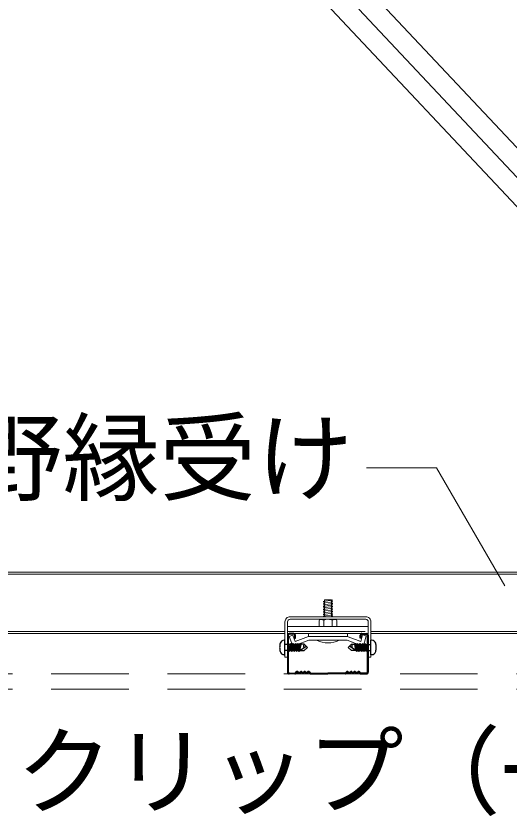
# Model space of a CAD drawing. Units: millimetres, scale not verified. Extents: x -7800 to 7800, y -5387 to 5300.
# Drawn here: x -6692.4 to -6387.1, y -203.7 to 291.6 of the extents above; entities that cross this region are included whole.
import ezdxf
from ezdxf.enums import TextEntityAlignment as Align

# ---------------------------------------------------------------- set-up
doc = ezdxf.new("R2010")
doc.units = ezdxf.units.MM
doc.header["$LTSCALE"] = 40
for name, pattern in [('CHAIN1', [8, 5, -1, 1, -1]), ('DASHED1', [1.8, 1.2, -0.6]), ('DASHED2', [3, 2, -1])]:
    doc.linetypes.add(name, pattern=pattern)
for name, color, linetype, lineweight in [('7-0_中心線', 4, 'CHAIN1', 9), ('7-2_野縁受け', 3, 'Continuous', 18), ('7-3_野縁', 2, 'Continuous', 25), ('7-4_ブレース・補強材', 4, 'Continuous', 9), ('7-6_文字・矢印', 7, 'Continuous', 18), ('7-A_クリップ', 7, 'Continuous', 18), ('7-B_補強金具・金具・その他', 3, 'Continuous', 18), ('7-C_ビス・アンカーボルト・強調図形', 2, 'Continuous', 25), ('7-D_パネル', 4, 'Continuous', 9)]:
    doc.layers.add(name, color=color, linetype=linetype, lineweight=lineweight)
doc.styles.add('ＭＳ ゴシック', font='')
doc.styles.get('ＭＳ ゴシック').set_extended_font_data('MS Gothic')

msp = doc.modelspace()

# ---------------------------------------------------------------- linework, layer by layer
at = {"layer": '7-0_中心線'}
msp.add_line((-6918.42, 762.16), (-6105.03, -103.11), dxfattribs=at)
at = {"layer": '7-2_野縁受け'}
for p, q in [((-6941.9, -52.72), (-6071.9, -52.72)), ((-6941.9, -53.92), (-6071.9, -53.92)), ((-6774.25, -89.52), (-6525.86, -89.52)), ((-6774.25, -90.72), (-6525.86, -90.72)), ((-6472.65, -89.52), (-6225.86, -89.52)), ((-6472.65, -90.72), (-6225.86, -90.72))]:
    msp.add_line(p, q, dxfattribs=at)
at = {"layer": '7-2_野縁受け', "linetype": 'DASHED1'}
for p, q in [((-6524.22, -89.52), (-6474.25, -89.52)), ((-6524.22, -90.72), (-6474.25, -90.72))]:
    msp.add_line(p, q, dxfattribs=at)
at = {"layer": '7-3_野縁'}
for p, q in [((-6524.26, -91.72), (-6524.25, -114.68)), ((-6523.75, -114.7), (-6523.76, -91.72)), ((-6520.26, -90.72), (-6523.26, -90.72)), ((-6520.26, -91.22), (-6523.26, -91.22)), ((-6519.76, -93.72), (-6519.76, -91.72)), ((-6519.76, -93.72), (-6519.26, -93.72)), ((-6519.26, -93.72), (-6519.26, -91.72)), ((-6479.25, -93.72), (-6479.25, -91.72)), ((-6478.75, -93.72), (-6479.25, -93.72)), ((-6478.75, -93.72), (-6478.75, -91.72)), ((-6478.25, -90.72), (-6475.25, -90.72)), ((-6478.25, -91.22), (-6475.25, -91.22)), ((-6474.75, -114.7), (-6474.75, -91.72)), ((-6474.25, -91.72), (-6474.25, -114.68)), ((-6523.26, -115.22), (-6519.67, -115.22)), ((-6523.26, -115.22), (-6519.67, -115.22)), ((-6519.67, -115.72), (-6523.26, -115.72)), ((-6519.67, -115.72), (-6523.26, -115.72)), ((-6519.32, -115.08), (-6518.61, -114.37)), ((-6518.61, -114.37), (-6519.32, -115.08)), ((-6518.26, -114.72), (-6518.96, -115.43)), ((-6518.26, -114.72), (-6518.96, -115.43)), ((-6511.26, -114.72), (-6510.55, -115.43)), ((-6510.9, -114.37), (-6510.19, -115.08)), ((-6509.84, -115.22), (-6499.25, -115.22)), ((-6509.84, -115.72), (-6499.25, -115.72)), ((-6488.67, -115.22), (-6499.25, -115.22)), ((-6488.67, -115.72), (-6499.25, -115.72)), ((-6487.61, -114.37), (-6488.31, -115.08)), ((-6487.25, -114.72), (-6487.96, -115.43)), ((-6480.25, -114.72), (-6479.55, -115.43)), ((-6480.25, -114.72), (-6479.55, -115.43)), ((-6479.19, -115.08), (-6479.9, -114.37)), ((-6479.9, -114.37), (-6479.19, -115.08)), ((-6475.25, -115.22), (-6478.84, -115.22)), ((-6475.25, -115.22), (-6478.84, -115.22)), ((-6478.84, -115.72), (-6475.25, -115.72)), ((-6478.84, -115.72), (-6475.25, -115.72))]:
    msp.add_line(p, q, dxfattribs=at)
for centre, radius, start, end in [((-6523.26, -91.72), 1, 90.003, 180.003), ((-6523.26, -91.72), 0.5, 90.003, 180.003), ((-6520.26, -91.72), 1, 0.003, 90.003), ((-6520.26, -91.72), 0.5, 0.003, 90.003), ((-6478.25, -91.72), 1, 89.997, 179.997), ((-6478.25, -91.72), 0.5, 89.997, 179.997), ((-6475.25, -91.72), 1, 359.997, 89.997), ((-6475.25, -91.72), 0.5, 359.997, 89.997), ((-6523.26, -114.72), 1, 177.476, 270), ((-6523.26, -114.72), 1, 177.476, 270), ((-6523.26, -114.72), 0.5, 177.476, 270), ((-6523.26, -114.72), 0.5, 177.476, 270), ((-6519.67, -114.72), 0.5, 270, 315), ((-6519.67, -114.72), 0.5, 270, 315), ((-6519.67, -114.72), 1, 270, 315), ((-6519.67, -114.72), 1, 270, 315), ((-6518.26, -114.72), 0.5, 46.3972, 135), ((-6517.01, -113.41), 1.81, 226.3972, 313.6028), ((-6517.01, -113.41), 1.31, 226.3972, 313.6028), ((-6515.76, -114.72), 0.5, 36.8699, 133.6028), ((-6514.76, -113.97), 1.25, 216.8699, 323.1301), ((-6514.76, -113.97), 0.75, 216.8699, 323.1301), ((-6513.76, -114.72), 0.5, 36.8699, 143.1301), ((-6513.76, -114.72), 0.5, 46.3972, 143.1301), ((-6512.51, -113.41), 1.81, 226.3972, 313.6028), ((-6512.51, -113.41), 1.31, 226.3972, 313.6028), ((-6511.26, -114.72), 0.5, 45, 133.6028), ((-6509.84, -114.72), 1, 225, 270), ((-6509.84, -114.72), 0.5, 225, 270), ((-6488.67, -114.72), 0.5, 270, 315), ((-6488.67, -114.72), 1, 270, 315), ((-6487.25, -114.72), 0.5, 46.3972, 135), ((-6486, -113.41), 1.81, 226.3972, 313.6028), ((-6486, -113.41), 1.31, 226.3972, 313.6028), ((-6484.75, -114.72), 0.5, 36.8699, 143.1301), ((-6484.75, -114.72), 0.5, 36.8699, 133.6028), ((-6483.75, -113.97), 1.25, 216.8699, 323.1301), ((-6483.75, -113.97), 0.75, 216.8699, 323.1301), ((-6482.75, -114.72), 0.5, 46.3972, 143.1301), ((-6481.5, -113.41), 1.81, 226.3972, 313.6028), ((-6481.5, -113.41), 1.31, 226.3972, 313.6028), ((-6480.25, -114.72), 0.5, 45, 133.6028), ((-6478.84, -114.72), 1, 225, 270), ((-6478.84, -114.72), 1, 225, 270), ((-6478.84, -114.72), 0.5, 225, 270), ((-6478.84, -114.72), 0.5, 225, 270), ((-6475.25, -114.72), 1, 270, 2.524), ((-6475.25, -114.72), 1, 270, 2.524), ((-6475.25, -114.72), 0.5, 270, 2.524), ((-6475.25, -114.72), 0.5, 270, 2.524)]:
    msp.add_arc(centre, radius, start, end, dxfattribs=at)
at = {"layer": '7-4_ブレース・補強材'}
for p, q in [((-6923.07, 748.86), (-6169.55, -52.72)), ((-6868.22, 727), (-6135.24, -52.72))]:
    msp.add_line(p, q, dxfattribs=at)
at = {"layer": '7-6_文字・矢印'}
for p in [(-6475.36, 11.92), (-6389.66, -61.31)]:
    msp.add_line(p, (-6431.94, 11.92), dxfattribs=at)
at = {"layer": '7-A_クリップ'}
for p, q in [((-6496.22, -70.09), (-6502.22, -70.93)), ((-6502.22, -70.93), (-6501.47, -71.33)), ((-6496.22, -71.09), (-6502.22, -71.93)), ((-6502.22, -71.93), (-6501.47, -72.33)), ((-6501.47, -80.34), (-6501.47, -69.93)), ((-6501.47, -69.93), (-6496.97, -69.93)), ((-6496.22, -70.09), (-6496.97, -69.93)), ((-6496.97, -80.34), (-6496.97, -69.96)), ((-6496.22, -71.09), (-6496.97, -70.69)), ((-6496.22, -72.09), (-6496.97, -71.69)), ((-6496.22, -73.09), (-6496.97, -72.69)), ((-6496.22, -74.09), (-6496.97, -73.69)), ((-6496.22, -75.09), (-6496.97, -74.69)), ((-6496.22, -76.09), (-6496.97, -75.69)), ((-6496.22, -77.09), (-6496.97, -76.69)), ((-6496.22, -78.09), (-6496.97, -77.69)), ((-6496.22, -79.09), (-6496.97, -78.69)), ((-6504.72, -82.94), (-6504.72, -86.44)), ((-6504.06, -82.11), (-6504.53, -82.34)), ((-6504.06, -82.11), (-6504.53, -82.34)), ((-6503.72, -81.94), (-6494.72, -81.94)), ((-6503.37, -82.03), (-6501.72, -82.44)), ((-6503.37, -82.03), (-6501.72, -82.44)), ((-6501.72, -82.44), (-6501.72, -82.46)), ((-6501.72, -82.46), (-6501.72, -86.44)), ((-6496.22, -80.09), (-6498.03, -80.34)), ((-6497, -82.33), (-6496.72, -82.43)), ((-6496.22, -80.09), (-6496.97, -79.69)), ((-6495.08, -82.03), (-6496.72, -82.43)), ((-6495.08, -82.03), (-6496.72, -82.43)), ((-6494.4, -82.1), (-6493.93, -82.33)), ((-6494.4, -82.1), (-6493.93, -82.33)), ((-6493.72, -82.94), (-6493.72, -86.44)), ((-6524.22, -86.44), (-6524.22, -90.74)), ((-6524.22, -86.44), (-6474.25, -86.44)), ((-6504.72, -86.44), (-6493.72, -86.44)), ((-6524.22, -90.74), (-6474.25, -90.74)), ((-6521.02, -91.73), (-6523.18, -92.52)), ((-6521.98, -95.8), (-6523.18, -92.52)), ((-6521.78, -96.36), (-6523.18, -92.52)), ((-6519.58, -95.68), (-6521.02, -91.73)), ((-6511.22, -92.63), (-6519.58, -95.68)), ((-6511.22, -90.74), (-6511.22, -92.63)), ((-6511.22, -92.63), (-6499.22, -92.63)), ((-6487.23, -92.63), (-6499.22, -92.63)), ((-6487.23, -92.63), (-6499.22, -92.63)), ((-6487.23, -92.63), (-6499.22, -92.63)), ((-6487.23, -92.63), (-6479.83, -95.33)), ((-6487.22, -90.74), (-6487.22, -92.63)), ((-6476.62, -96.17), (-6475.56, -92.22)), ((-6518.81, -97.73), (-6511.12, -94.93)), ((-6492.22, -94.93), (-6506.22, -94.93)), ((-6499.22, -94.93), (-6490.08, -94.93)), ((-6499.22, -94.93), (-6489.49, -94.93)), ((-6499.22, -94.93), (-6488.01, -94.93)), ((-6489.74, -94.93), (-6488.01, -94.93)), ((-6489.25, -94.93), (-6487.33, -94.93)), ((-6484.09, -96.11), (-6487.33, -94.93)), ((-6479.64, -97.73), (-6484.83, -95.84)), ((-6480.12, -95.22), (-6478.87, -95.68))]:
    msp.add_line(p, q, dxfattribs=at)
for points in [[(-6496.22, -72.09), (-6502.22, -72.93), (-6501.47, -73.33)], [(-6496.22, -73.09), (-6502.22, -73.93), (-6501.47, -74.33)], [(-6496.22, -74.09), (-6502.22, -74.93), (-6501.47, -75.33)], [(-6496.22, -75.09), (-6502.22, -75.93), (-6501.47, -76.33)], [(-6496.22, -76.09), (-6502.22, -76.93), (-6501.47, -77.33)], [(-6496.22, -77.09), (-6502.22, -77.93), (-6501.47, -78.33)], [(-6496.22, -78.09), (-6502.22, -78.93), (-6501.47, -79.33)], [(-6496.22, -79.09), (-6502.22, -79.93), (-6501.47, -80.33)], [(-6497, -82.33), (-6496.72, -82.43), (-6496.72, -86.44)], [(-6519.58, -95.68), (-6521.02, -91.73), (-6523.18, -92.52)], [(-6478.87, -95.68), (-6477.78, -91.62), (-6475.56, -92.22)], [(-6499.22, -94.93), (-6510.44, -94.93), (-6511.12, -94.93)]]:
    msp.add_lwpolyline(points, dxfattribs=at)
for centre, radius, start, end in [((-6503.72, -82.94), 1, 90, 180), ((-6503.61, -83), 1, 75.942, 116.6021), ((-6503.61, -83), 1, 75.942, 116.6021), ((-6499.22, -88.44), 6.5, 70.0181, 112.6198), ((-6499.22, -88.44), 6.5, 70.0181, 112.6198), ((-6494.84, -83), 1, 63.7347, 103.8602), ((-6494.84, -83), 1, 63.7347, 103.8602), ((-6494.72, -82.94), 1, 0, 90), ((-6519.62, -95.58), 2.3, 200, 300), ((-6499.22, -80.93), 15.65, 243.4349, 296.565), ((-6478.84, -95.57), 2.3, 245, 345)]:
    msp.add_arc(centre, radius, start, end, dxfattribs=at)
at = {"layer": '7-B_補強金具・金具・その他'}
for p, q in [((-6525.86, -83.54), (-6525.86, -105.34)), ((-6524.26, -83.54), (-6524.26, -105.34)), ((-6475.85, -80.34), (-6522.66, -80.34)), ((-6475.85, -81.94), (-6522.66, -81.94)), ((-6472.65, -83.54), (-6472.65, -105.34)), ((-6525.86, -105.34), (-6524.26, -105.34))]:
    msp.add_line(p, q, dxfattribs=at)
msp.add_lwpolyline([(-6474.25, -83.54), (-6474.25, -105.34), (-6472.65, -105.34)], dxfattribs=at)
for centre, radius, start, end in [((-6522.66, -83.54), 3.2, 90, 180.0024), ((-6522.66, -83.54), 1.6, 90, 180.0024), ((-6475.85, -83.54), 3.2, 359.9988, 90), ((-6475.85, -83.54), 1.6, 359.9988, 90)]:
    msp.add_arc(centre, radius, start, end, dxfattribs=at)
at = {"layer": '7-C_ビス・アンカーボルト・強調図形'}
for p, q in [((-6526.36, -94.85), (-6525.86, -94.85)), ((-6525.86, -103.85), (-6525.86, -94.85)), ((-6522.91, -97.49), (-6523.73, -97.49)), ((-6523.47, -101.24), (-6522.91, -98.42)), ((-6522.71, -97.48), (-6522.9, -97.48)), ((-6522.9, -98.41), (-6522.71, -97.48)), ((-6522.89, -100.31), (-6522.2, -96.85)), ((-6522.71, -97.47), (-6522.2, -96.85)), ((-6522.69, -101.22), (-6521.94, -97.47)), ((-6521.94, -97.47), (-6522.2, -96.85)), ((-6521.19, -97.47), (-6521.94, -97.47)), ((-6521.68, -101.85), (-6520.68, -96.85)), ((-6520.43, -97.47), (-6520.68, -96.85)), ((-6519.68, -97.47), (-6520.43, -97.47)), ((-6520.17, -101.85), (-6519.17, -96.85)), ((-6518.91, -97.47), (-6519.17, -96.85)), ((-6518.16, -97.47), (-6518.91, -97.47)), ((-6518.65, -101.85), (-6517.65, -96.85)), ((-6517.4, -97.47), (-6517.65, -96.85)), ((-6516.65, -97.47), (-6517.4, -97.47)), ((-6517.14, -101.85), (-6516.14, -96.85)), ((-6516.63, -101.22), (-6512.71, -98.52)), ((-6515.88, -97.47), (-6516.14, -96.85)), ((-6481.88, -101.22), (-6485.8, -98.52)), ((-6482.63, -97.47), (-6482.37, -96.85)), ((-6481.37, -101.85), (-6482.37, -96.85)), ((-6481.87, -97.47), (-6481.12, -97.47)), ((-6481.12, -97.47), (-6480.86, -96.85)), ((-6479.86, -101.85), (-6480.86, -96.85)), ((-6480.35, -97.47), (-6479.6, -97.47)), ((-6479.6, -97.47), (-6479.34, -96.85)), ((-6478.34, -101.85), (-6479.34, -96.85)), ((-6478.84, -97.47), (-6478.09, -97.47)), ((-6478.09, -97.47), (-6477.83, -96.85)), ((-6476.83, -101.85), (-6477.83, -96.85)), ((-6477.32, -97.47), (-6476.57, -97.47)), ((-6476.57, -97.47), (-6476.31, -96.85)), ((-6475.82, -101.22), (-6476.57, -97.47)), ((-6475.62, -100.31), (-6476.31, -96.85)), ((-6475.81, -97.47), (-6476.31, -96.85)), ((-6475.8, -97.48), (-6475.62, -97.48)), ((-6475.62, -98.41), (-6475.8, -97.48)), ((-6475.6, -97.49), (-6474.78, -97.49)), ((-6475.04, -101.24), (-6475.6, -98.42)), ((-6472.66, -103.85), (-6472.66, -94.85)), ((-6472.16, -94.85), (-6472.66, -94.85)), ((-6526.36, -103.85), (-6525.86, -103.85)), ((-6522.91, -101.24), (-6523.73, -101.24)), ((-6523.22, -101.87), (-6523.47, -101.24)), ((-6523.22, -101.87), (-6522.91, -100.33)), ((-6523.22, -101.87), (-6522.91, -101.49)), ((-6521.94, -101.22), (-6522.89, -101.22)), ((-6522.89, -101.47), (-6522.69, -101.22)), ((-6521.68, -101.85), (-6521.94, -101.22)), ((-6518.91, -101.22), (-6519.66, -101.22)), ((-6518.65, -101.85), (-6518.91, -101.22)), ((-6517.4, -101.22), (-6518.15, -101.22)), ((-6517.14, -101.85), (-6517.4, -101.22)), ((-6481.37, -101.85), (-6481.12, -101.22)), ((-6481.12, -101.22), (-6480.37, -101.22)), ((-6479.86, -101.85), (-6479.6, -101.22)), ((-6479.6, -101.22), (-6478.85, -101.22)), ((-6476.83, -101.85), (-6476.57, -101.22)), ((-6476.57, -101.22), (-6475.62, -101.22)), ((-6475.62, -101.47), (-6475.82, -101.22)), ((-6475.3, -101.87), (-6475.6, -100.33)), ((-6475.6, -101.24), (-6474.78, -101.24)), ((-6475.3, -101.87), (-6475.6, -101.49)), ((-6475.3, -101.87), (-6475.04, -101.24)), ((-6472.16, -103.85), (-6472.66, -103.85))]:
    msp.add_line(p, q, dxfattribs=at)
at = {"layer": '7-C_ビス・アンカーボルト・強調図形', "linetype": 'DASHED2'}
for p, q in [((-6525.85, -97.48), (-6525.88, -97.48)), ((-6523.73, -97.49), (-6525.86, -97.49)), ((-6474.78, -97.49), (-6472.65, -97.49)), ((-6472.67, -97.48), (-6472.63, -97.48)), ((-6523.73, -101.24), (-6525.86, -101.24)), ((-6525.85, -101.23), (-6525.85, -101.23)), ((-6474.78, -101.24), (-6472.65, -101.24)), ((-6472.67, -101.23), (-6472.66, -101.23))]:
    msp.add_line(p, q, dxfattribs=at)
at = {"layer": '7-C_ビス・アンカーボルト・強調図形'}
for points in [[(-6521.94, -101.22), (-6521.19, -97.47), (-6520.68, -96.85)], [(-6521.68, -101.85), (-6521.18, -101.22), (-6520.43, -97.47)], [(-6520.43, -101.22), (-6519.68, -97.47), (-6519.17, -96.85)], [(-6520.17, -101.85), (-6519.66, -101.22), (-6518.91, -97.47)], [(-6518.91, -101.22), (-6518.16, -97.47), (-6517.65, -96.85)], [(-6518.65, -101.85), (-6518.15, -101.22), (-6517.4, -97.47)], [(-6517.4, -101.22), (-6516.65, -97.47), (-6516.14, -96.85)], [(-6517.14, -101.85), (-6516.63, -101.22), (-6515.88, -97.47)], [(-6516.73, -101.35), (-6513.88, -101.35), (-6511.88, -99.35), (-6513.88, -97.35), (-6515.93, -97.35)], [(-6481.78, -101.35), (-6484.63, -101.35), (-6486.63, -99.35), (-6484.63, -97.35), (-6482.58, -97.35)], [(-6481.37, -101.85), (-6481.88, -101.22), (-6482.63, -97.47)], [(-6481.12, -101.22), (-6481.87, -97.47), (-6482.37, -96.85)], [(-6479.86, -101.85), (-6480.37, -101.22), (-6481.12, -97.47)], [(-6479.6, -101.22), (-6480.35, -97.47), (-6480.86, -96.85)], [(-6478.34, -101.85), (-6478.85, -101.22), (-6479.6, -97.47)], [(-6478.09, -101.22), (-6478.84, -97.47), (-6479.34, -96.85)], [(-6476.83, -101.85), (-6477.34, -101.22), (-6478.09, -97.47)], [(-6476.57, -101.22), (-6477.32, -97.47), (-6477.83, -96.85)], [(-6520.17, -101.85), (-6520.43, -101.22), (-6521.18, -101.22)], [(-6478.34, -101.85), (-6478.09, -101.22), (-6477.34, -101.22)]]:
    msp.add_lwpolyline(points, dxfattribs=at)
for centre, radius, start, end in [((-6518.53, -99.35), 10.62, 166.104, 180), ((-6526.36, -97.41), 2.56, 90, 166.104), ((-6512.71, -98.52), 1.66, 135, 214.5524), ((-6485.8, -98.52), 1.66, 325.4476, 45), ((-6472.16, -97.41), 2.56, 13.896, 90), ((-6479.98, -99.35), 10.62, 360, 13.896), ((-6518.53, -99.35), 10.62, 180, 193.8961), ((-6526.36, -101.28), 2.56, 193.8961, 270), ((-6472.16, -101.28), 2.56, 270, 346.1039), ((-6479.98, -99.35), 10.62, 346.1039, 0)]:
    msp.add_arc(centre, radius, start, end, dxfattribs=at)
at = {"layer": '7-D_パネル', "linetype": 'DASHED1'}
for p, q in [((-7246.55, -115.72), (-4950.65, -115.72)), ((-7246.55, -125.22), (-4950.65, -125.22))]:
    msp.add_line(p, q, dxfattribs=at)

# ---------------------------------------------------------------- texts
at = {"layer": '7-6_文字・矢印', "style": 'ＭＳ ゴシック'}
for s, p in [('野縁受け', (-6723.59, -17.12)), ('クリップ（一般部）', (-6692.38, -211.18))]:
    msp.add_text(s, height=43.99, dxfattribs=at).set_placement(p, align=Align.BOTTOM_LEFT)

doc.saveas('drawing.dxf')
